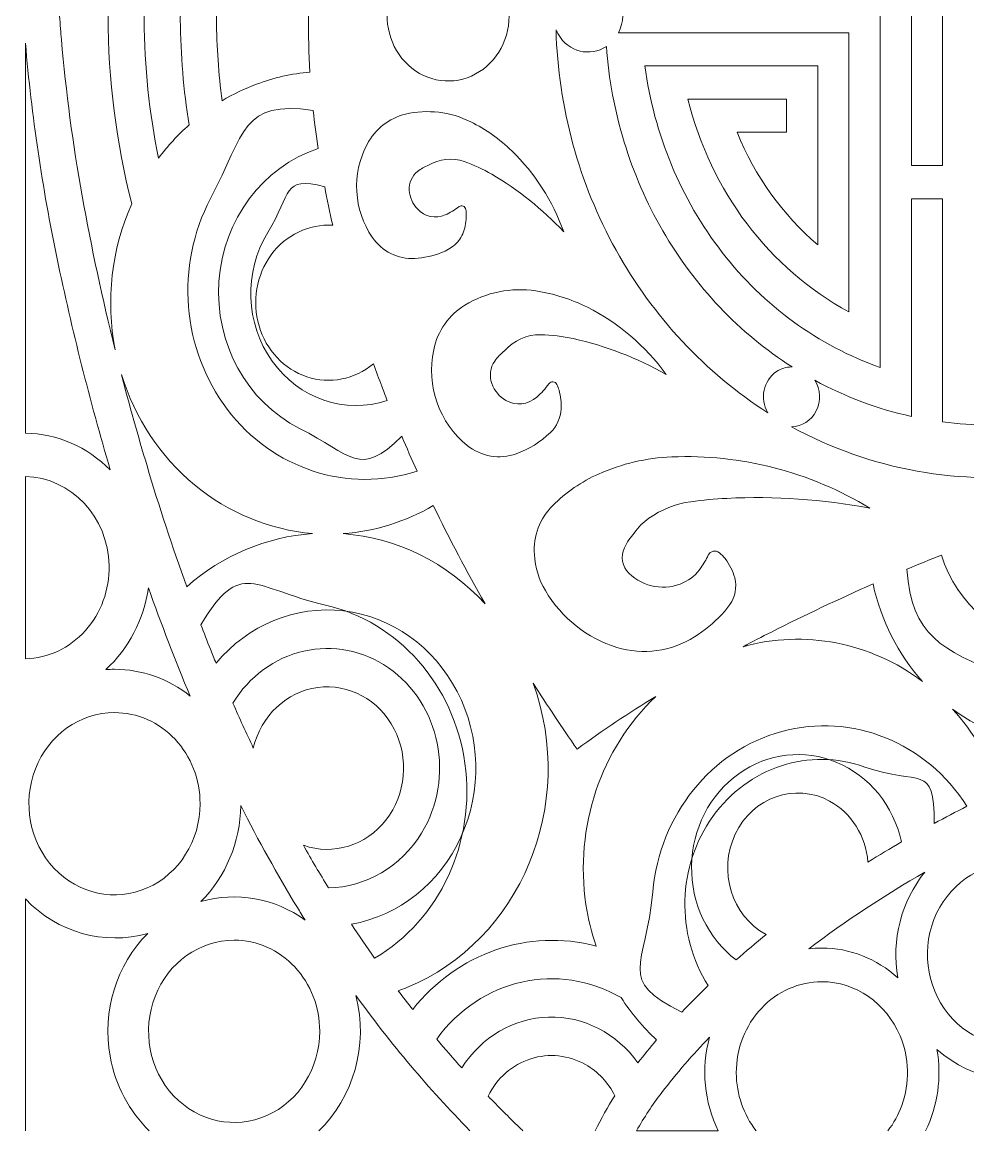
# Model space of a CAD drawing. Header units: millimetres. Extents: x -1202 to 1200, y -590 to 590.
# Drawn here: x -1202 to -701, y -590 to -3 of the extents above; entities that cross this region are included whole.
import ezdxf

# ---------------------------------------------------------------- set-up
doc = ezdxf.new("R2010")
doc.units = ezdxf.units.MM
doc.header["$MEASUREMENT"] = 0
doc.layers.add('Layer 1', color=7, linetype='Continuous')

msp = doc.modelspace()

# ---------------------------------------------------------------- linework, layer by layer
at = {"layer": 'Layer 1', "color": 250, "lineweight": 20}
for points, knots in [([(-885.6547, 8.7503), (-885.6547, 8.7503), (-764.2949, 8.7567), (-764.2949, 8.7567), (-764.2949, 8.7567), (-764.2949, 156.5149), (-764.2949, 156.5149), (-806.5064, 133.6916), (-837.5199, 92.6921), (-849.4735, 43.9091), (-849.4735, 43.9091), (-829.5051, 43.9027), (-829.5051, 43.9027), (-829.5051, 43.9027), (-797.2932, 43.9027), (-797.2932, 43.9027), (-797.2932, 43.9027), (-797.2932, 61.4758), (-797.2932, 61.4758), (-797.2932, 61.4758), (-823.5207, 61.4694), (-823.5207, 61.4694), (-814.0709, 84.7309), (-799.3999, 105.1735), (-780.8055, 120.9879), (-780.8055, 120.9879), (-780.7902, 26.3297), (-780.7902, 26.3297), (-780.7902, 26.3297), (-872.3043, 26.3488), (-872.3043, 26.3488), (-867.6709, 62.6947), (-853.4809, 96.9075), (-831.3829, 125.0384), (-809.3001, 153.1438), (-780.3703, 174.2276), (-747.7691, 185.9599), (-747.7691, 185.9599), (-747.7919, -0.0298), (-747.7919, -0.0298), (-747.7919, -0.0298), (-747.7919, -186.0196), (-747.7919, -186.0196), (-780.4925, -174.5032), (-809.468, -153.3813), (-831.3905, -125.0854), (-853.2901, -96.8212), (-867.4496, -62.6719), (-872.3043, -26.3894), (-872.3043, -26.3894), (-780.7902, -26.3894), (-780.7902, -26.3894), (-780.7902, -26.3894), (-780.7902, -121.0603), (-780.7902, -121.0603), (-799.3922, -105.2395), (-814.0632, -84.8033), (-823.513, -61.5418), (-823.513, -61.5418), (-797.2932, -61.5418), (-797.2932, -61.5418), (-797.2932, -61.5418), (-797.2932, -43.9688), (-797.2932, -43.9688), (-797.2932, -43.9688), (-829.5051, -43.9688), (-829.5051, -43.9688), (-829.5051, -43.9688), (-849.4811, -43.9688), (-849.4811, -43.9688), (-837.5199, -92.7581), (-806.5064, -133.7513), (-764.2872, -156.581), (-764.2872, -156.581), (-764.2949, -8.8164), (-764.2949, -8.8164), (-764.2949, -8.8164), (-886.2425, -8.8164), (-886.2425, -8.8164), (-883.4793, -3.3819), (-883.2656, 3.1191), (-885.6547, 8.7503)], [0, 0, 0, 0, 0.03703704, 0.03703704, 0.03703704, 0.07407407, 0.07407407, 0.07407407, 0.11111111, 0.11111111, 0.11111111, 0.14814815, 0.14814815, 0.14814815, 0.18518519, 0.18518519, 0.18518519, 0.22222222, 0.22222222, 0.22222222, 0.25925926, 0.25925926, 0.25925926, 0.2962963, 0.2962963, 0.2962963, 0.33333333, 0.33333333, 0.33333333, 0.37037037, 0.37037037, 0.37037037, 0.40740741, 0.40740741, 0.40740741, 0.44444444, 0.44444444, 0.44444444, 0.48148148, 0.48148148, 0.48148148, 0.51851852, 0.51851852, 0.51851852, 0.55555556, 0.55555556, 0.55555556, 0.59259259, 0.59259259, 0.59259259, 0.62962963, 0.62962963, 0.62962963, 0.66666667, 0.66666667, 0.66666667, 0.7037037, 0.7037037, 0.7037037, 0.74074074, 0.74074074, 0.74074074, 0.77777778, 0.77777778, 0.77777778, 0.81481481, 0.81481481, 0.81481481, 0.85185185, 0.85185185, 0.85185185, 0.88888889, 0.88888889, 0.88888889, 0.92592593, 0.92592593, 0.92592593, 0.96296296, 0.96296296, 0.96296296, 1, 1, 1, 1]), ([(-1143.5645, 98.7677), (-1154.4647, 122.9497), (-1157.6323, 150.2742), (-1152.5716, 176.5513), (-1159.2888, 149.6394), (-1165.1053, 122.4862), (-1170.0134, 95.1299), (-1174.9215, 67.7736), (-1178.5931, 40.1824), (-1180.9975, 12.4452), (-1181.1579, 10.4962), (-1181.3105, 8.5472), (-1181.4556, 6.5981), (-1181.6234, 4.3888), (-1181.7914, 2.1795), (-1181.9517, -0.0298), (-1181.7914, -2.2392), (-1181.6234, -4.4485), (-1181.4556, -6.6578), (-1181.3105, -8.5942), (-1181.1579, -10.5305), (-1181.0052, -12.4668), (-1178.6008, -40.2104), (-1174.9368, -67.8079), (-1170.0211, -95.1706), (-1165.1129, -122.5205), (-1159.2888, -149.68), (-1152.5792, -176.5983), (-1157.5867, -150.5307), (-1154.5181, -123.4347), (-1143.8163, -99.3861), (-1152.0296, -66.989), (-1156.2355, -33.5888), (-1156.3348, -0.0298), (-1156.1287, 33.3513), (-1151.8388, 66.561), (-1143.5645, 98.7677)], [0, 0, 0, 0, 0.08333333, 0.08333333, 0.08333333, 0.16666667, 0.16666667, 0.16666667, 0.25, 0.25, 0.25, 0.33333333, 0.33333333, 0.33333333, 0.41666667, 0.41666667, 0.41666667, 0.5, 0.5, 0.5, 0.58333333, 0.58333333, 0.58333333, 0.66666667, 0.66666667, 0.66666667, 0.75, 0.75, 0.75, 0.83333333, 0.83333333, 0.83333333, 0.91666667, 0.91666667, 0.91666667, 1, 1, 1, 1]), ([(-731.2891, -0.0298), (-731.2891, -0.0298), (-731.2891, 79.0552), (-731.2891, 79.0552), (-731.2891, 79.0552), (-714.7861, 79.0552), (-714.7861, 79.0552), (-714.7861, 79.0552), (-714.7861, -0.0298), (-714.7861, -0.0298), (-714.7861, -0.0298), (-714.7861, -79.1149), (-714.7861, -79.1149), (-714.7861, -79.1149), (-731.2891, -79.1149), (-731.2891, -79.1149), (-731.2891, -79.1149), (-731.2891, -0.0298), (-731.2891, -0.0298)], [0, 0, 0, 0, 0.16666667, 0.16666667, 0.16666667, 0.33333333, 0.33333333, 0.33333333, 0.5, 0.5, 0.5, 0.66666667, 0.66666667, 0.66666667, 0.83333333, 0.83333333, 0.83333333, 1, 1, 1, 1]), ([(-1113.3982, -57.6057), (-1119.3597, -62.8941), (-1124.8098, -68.811), (-1129.6568, -75.2612), (-1134.5192, -51.1935), (-1137.0458, -26.656), (-1137.206, -2.0424), (-1137.2366, 23.822), (-1134.626, 49.6165), (-1129.4202, 74.8778), (-1124.5731, 68.4783), (-1119.1384, 62.6122), (-1113.1921, 57.3619), (-1116.4667, 37.7827), (-1118.1001, 17.9305), (-1118.0773, -1.9598), (-1117.9551, -20.6121), (-1116.3903, -39.22), (-1113.3982, -57.5993)], [0, 0, 0, 0, 0.16666667, 0.16666667, 0.16666667, 0.33333333, 0.33333333, 0.33333333, 0.5, 0.5, 0.5, 0.66666667, 0.66666667, 0.66666667, 0.83333333, 0.83333333, 0.83333333, 1, 1, 1, 1]), ([(-1077.5834, 35.9669), (-1068.5074, 32.5958), (-1059.0728, 30.4436), (-1049.4933, 29.5675), (-1050.0962, 19.7144), (-1050.3253, 9.8423), (-1050.1802, -0.0298), (-1050.3253, -9.902), (-1050.0962, -19.7805), (-1049.4933, -29.6336), (-1059.1262, -30.516), (-1068.6143, -32.6809), (-1077.7359, -36.0838), (-1084.0257, -38.4264), (-1090.1169, -41.3532), (-1095.9335, -44.8195), (-1097.8494, -30.5922), (-1098.8569, -16.2506), (-1098.9561, -1.8773), (-1098.9714, 13.6959), (-1097.9028, 29.2501), (-1095.7579, 44.6582), (-1089.949, 41.2046), (-1083.8654, 38.2969), (-1077.5834, 35.9669)], [0, 0, 0, 0, 0.125, 0.125, 0.125, 0.25, 0.25, 0.25, 0.375, 0.375, 0.375, 0.5, 0.5, 0.5, 0.625, 0.625, 0.625, 0.75, 0.75, 0.75, 0.875, 0.875, 0.875, 1, 1, 1, 1]), ([(-976.3827, 34.3163), (-989.4278, 34.3163), (-1001.1905, 25.9488), (-1006.1826, 13.1118), (-1011.1747, 0.2812), (-1008.4115, -14.4921), (-999.1906, -24.3134), (-989.9696, -34.1411), (-976.0926, -37.0742), (-964.0398, -31.7604), (-951.9947, -26.4465), (-944.1325, -13.9207), (-944.1325, -0.0298), (-944.1325, 18.9399), (-958.5745, 34.3163), (-976.3827, 34.3163)], [0, 0, 0, 0, 0.2, 0.2, 0.2, 0.4, 0.4, 0.4, 0.6, 0.6, 0.6, 0.8, 0.8, 0.8, 1, 1, 1, 1]), ([(-794.3543, -185.7339), (-822.3071, -167.9197), (-845.8095, -143.179), (-862.8544, -113.6134), (-879.8917, -84.0668), (-890.1125, -50.6412), (-892.6773, -16.0792), (-901.318, -21.812), (-912.6839, -18.9996), (-918.0728, -9.7941), (-918.5308, -9.0068), (-918.943, -8.1815), (-919.2942, -7.3244), (-918.1415, -48.4065), (-907.2184, -88.4982), (-887.5478, -123.8601), (-867.9, -159.1903), (-840.3137, -188.7813), (-807.2773, -209.9667), (-811.6435, -202.5769), (-809.5596, -192.8127), (-802.621, -188.1591), (-800.2547, -186.572), (-797.5145, -185.7276), (-794.7131, -185.7276), (-794.5909, -185.7276), (-794.4764, -185.7276), (-794.3543, -185.7339)], [0, 0, 0, 0, 0.11111111, 0.11111111, 0.11111111, 0.22222222, 0.22222222, 0.22222222, 0.33333333, 0.33333333, 0.33333333, 0.44444444, 0.44444444, 0.44444444, 0.55555556, 0.55555556, 0.55555556, 0.66666667, 0.66666667, 0.66666667, 0.77777778, 0.77777778, 0.77777778, 0.88888889, 0.88888889, 0.88888889, 1, 1, 1, 1]), ([(-1155.121, -240.2434), (-1165.9907, -203.4657), (-1175.3719, -166.2055), (-1183.2341, -128.5644), (-1191.1038, -90.9106), (-1196.7218, -52.7553), (-1200.0499, -14.3397), (-1200.0499, -14.3397), (-1200.0499, -220.7975), (-1200.0499, -220.7975), (-1183.318, -221.0578), (-1167.2807, -227.9968), (-1155.121, -240.2434)], [0, 0, 0, 0, 0.25, 0.25, 0.25, 0.5, 0.5, 0.5, 0.75, 0.75, 0.75, 1, 1, 1, 1]), ([(-1047.7682, -49.9175), (-1047.0276, -56.6724), (-1046.1498, -63.4083), (-1045.1423, -70.1252), (-1074.6064, -79.8323), (-1095.4525, -107.8044), (-1097.6509, -140.5634), (-1099.8416, -173.3287), (-1082.9341, -204.164), (-1055.0578, -218.2263), (-1027.189, -232.2949), (-1023.3344, -244.8969), (-1000.9157, -222.3402), (-998.2822, -228.5555), (-995.5801, -234.7264), (-992.7939, -240.8592), (-1029.4104, -252.8137), (-1069.1792, -239.8561), (-1093.2389, -208.1193), (-1117.2987, -176.3887), (-1120.8177, -132.2593), (-1102.1316, -96.6625), (-1083.438, -61.0593), (-1085.7508, -44.7116), (-1047.7682, -49.9175)], [0, 0, 0, 0, 0.125, 0.125, 0.125, 0.25, 0.25, 0.25, 0.375, 0.375, 0.375, 0.5, 0.5, 0.5, 0.625, 0.625, 0.625, 0.75, 0.75, 0.75, 0.875, 0.875, 0.875, 1, 1, 1, 1]), ([(-915.2257, -114.2102), (-921.0803, -97.8497), (-930.4691, -83.1843), (-942.6288, -71.3949), (-949.1322, -65.1352), (-956.483, -59.942), (-964.4291, -55.9995), (-975.2147, -50.6412), (-987.3591, -49.2191), (-998.9845, -51.9554), (-1007.5871, -53.9806), (-1014.9683, -59.8087), (-1019.2963, -67.9857), (-1027.5097, -83.5018), (-1026.4258, -102.7001), (-1016.5256, -117.0607), (-1011.3044, -124.6283), (-1002.8393, -128.8565), (-994.0458, -128.2978), (-989.1911, -127.9931), (-984.4127, -126.9392), (-979.8405, -125.1806), (-977.3444, -124.2156), (-975.0011, -122.8316), (-972.9172, -121.0794), (-970.7952, -119.3081), (-969.1846, -116.9464), (-968.2534, -114.2546), (-967.2687, -111.4231), (-966.7725, -108.4329), (-966.7801, -105.4173), (-966.7801, -104.4142), (-966.8641, -103.4175), (-967.0168, -102.4271), (-967.1389, -101.6018), (-967.6655, -100.8971), (-968.3907, -100.5796), (-969.1235, -100.2622), (-969.9555, -100.3701), (-970.5891, -100.8653), (-972.8561, -102.6175), (-975.3064, -104.0904), (-977.894, -105.2332), (-982.9548, -107.4806), (-988.7866, -106.2553), (-992.6642, -102.1287), (-995.1602, -99.4686), (-996.6717, -95.9388), (-996.9236, -92.1867), (-997.1755, -88.3077), (-995.5343, -84.5684), (-992.5878, -82.2828), (-990.8094, -80.9052), (-988.8552, -79.8069), (-986.7867, -79.0133), (-981.016, -75.566), (-974.1538, -74.8486), (-967.8716, -77.0325), (-962.8414, -78.7784), (-957.9791, -81.0195), (-953.3458, -83.724), (-939.3388, -91.9074), (-926.5074, -102.1731), (-915.2257, -114.2102)], [0, 0, 0, 0, 0.04761905, 0.04761905, 0.04761905, 0.0952381, 0.0952381, 0.0952381, 0.14285714, 0.14285714, 0.14285714, 0.19047619, 0.19047619, 0.19047619, 0.23809524, 0.23809524, 0.23809524, 0.28571429, 0.28571429, 0.28571429, 0.33333333, 0.33333333, 0.33333333, 0.38095238, 0.38095238, 0.38095238, 0.42857143, 0.42857143, 0.42857143, 0.47619048, 0.47619048, 0.47619048, 0.52380952, 0.52380952, 0.52380952, 0.57142857, 0.57142857, 0.57142857, 0.61904762, 0.61904762, 0.61904762, 0.66666667, 0.66666667, 0.66666667, 0.71428571, 0.71428571, 0.71428571, 0.76190476, 0.76190476, 0.76190476, 0.80952381, 0.80952381, 0.80952381, 0.85714286, 0.85714286, 0.85714286, 0.9047619, 0.9047619, 0.9047619, 0.95238095, 0.95238095, 0.95238095, 1, 1, 1, 1]), ([(-1008.5946, -203.4784), (-1030.9828, -210.9063), (-1055.3555, -202.5896), (-1069.515, -182.6739), (-1083.6746, -162.7582), (-1084.5905, -135.5289), (-1071.7974, -114.5847), (-1059.0118, -93.6469), (-1064.5382, -84.6128), (-1041.7073, -90.3202), (-1040.4098, -97.145), (-1038.9899, -103.9508), (-1037.4481, -110.7184), (-1050.081, -109.9502), (-1062.2712, -115.8354), (-1070.057, -126.463), (-1077.8352, -137.097), (-1080.2244, -151.1212), (-1076.4384, -163.9835), (-1072.6599, -176.8458), (-1063.1871, -186.9148), (-1051.0962, -190.9208), (-1039.0052, -194.9204), (-1025.8457, -192.3556), (-1015.8767, -184.0452), (-1014.4493, -188.0322), (-1012.9837, -192.0128), (-1011.48, -195.9743), (-1010.5335, -198.482), (-1009.5717, -200.9834), (-1008.5946, -203.4784)], [0, 0, 0, 0, 0.1, 0.1, 0.1, 0.2, 0.2, 0.2, 0.3, 0.3, 0.3, 0.4, 0.4, 0.4, 0.5, 0.5, 0.5, 0.6, 0.6, 0.6, 0.7, 0.7, 0.7, 0.8, 0.8, 0.8, 0.9, 0.9, 0.9, 1, 1, 1, 1]), ([(-606.3264, -197.2123), (-619.9286, -203.7577), (-634.1645, -208.6906), (-648.7744, -211.9221), (-648.7744, -211.9221), (-648.7744, -96.6879), (-648.7744, -96.6879), (-648.7744, -96.6879), (-665.2773, -96.6879), (-665.2773, -96.6879), (-665.2773, -96.6879), (-665.2773, -214.8171), (-665.2773, -214.8171), (-673.4906, -215.89), (-681.7573, -216.4296), (-690.0318, -216.4296), (-698.3061, -216.4296), (-706.5729, -215.89), (-714.7861, -214.8171), (-714.7861, -214.8171), (-714.7861, -96.6879), (-714.7861, -96.6879), (-714.7861, -96.6879), (-731.2891, -96.6879), (-731.2891, -96.6879), (-731.2891, -96.6879), (-731.2891, -211.9221), (-731.2891, -211.9221), (-749.0285, -208.005), (-766.1956, -201.5802), (-782.3321, -192.8127), (-779.317, -197.6757), (-779.0498, -203.9038), (-781.6375, -209.0335), (-784.2327, -214.1632), (-789.2553, -217.3629), (-794.7283, -217.3565), (-752.6543, -240.345), (-704.9393, -248.922), (-658.1097, -241.9131), (-647.7821, -239.9704), (-637.5841, -237.3293), (-627.5771, -233.9963), (-617.2494, -230.5427), (-607.1431, -226.3843), (-597.3192, -221.5403), (-602.1205, -220.3912), (-606.0668, -216.7851), (-607.8682, -211.9157), (-609.6697, -207.0463), (-609.0971, -201.5421), (-606.3264, -197.2123)], [0, 0, 0, 0, 0.05882353, 0.05882353, 0.05882353, 0.11764706, 0.11764706, 0.11764706, 0.17647059, 0.17647059, 0.17647059, 0.23529412, 0.23529412, 0.23529412, 0.29411765, 0.29411765, 0.29411765, 0.35294118, 0.35294118, 0.35294118, 0.41176471, 0.41176471, 0.41176471, 0.47058824, 0.47058824, 0.47058824, 0.52941176, 0.52941176, 0.52941176, 0.58823529, 0.58823529, 0.58823529, 0.64705882, 0.64705882, 0.64705882, 0.70588235, 0.70588235, 0.70588235, 0.76470588, 0.76470588, 0.76470588, 0.82352941, 0.82352941, 0.82352941, 0.88235294, 0.88235294, 0.88235294, 0.94117647, 0.94117647, 0.94117647, 1, 1, 1, 1]), ([(-861.0225, -189.7082), (-872.0829, -174.554), (-886.3341, -162.3773), (-902.6233, -154.1622), (-911.3023, -149.8324), (-920.5383, -146.9057), (-930.0264, -145.4709), (-942.9723, -143.5091), (-956.1624, -146.1629), (-967.5434, -153.013), (-975.9551, -158.0729), (-981.9472, -166.7007), (-984.0235, -176.7443), (-987.9622, -195.8092), (-981.0541, -215.5662), (-966.3603, -227.2477), (-958.895, -233.1773), (-949.1704, -234.8343), (-940.3388, -231.6918), (-933.6445, -229.3047), (-927.4846, -225.4637), (-922.2482, -220.4166), (-918.882, -217.1788), (-916.8515, -212.6585), (-916.592, -207.8399), (-916.4164, -204.5386), (-916.7981, -201.231), (-917.7141, -198.0694), (-918.0118, -197.0409), (-918.3781, -196.0378), (-918.8132, -195.0601), (-919.1873, -194.2157), (-919.9506, -193.6444), (-920.8285, -193.5491), (-921.6986, -193.4602), (-922.5536, -193.8539), (-923.0802, -194.603), (-924.9198, -197.2059), (-927.0419, -199.5803), (-929.3928, -201.6563), (-934.0262, -205.7512), (-940.5221, -206.4623), (-945.8347, -203.453), (-949.2544, -201.5167), (-951.9031, -198.3296), (-953.2847, -194.4824), (-954.7197, -190.5018), (-954.1243, -186.0196), (-951.7199, -182.6168), (-950.2696, -180.5725), (-948.5521, -178.7504), (-946.6209, -177.2204), (-941.606, -171.6336), (-934.6216, -168.5355), (-927.37, -168.6878), (-921.5841, -168.8021), (-915.8134, -169.4941), (-910.1496, -170.7512), (-893.0131, -174.5476), (-876.4644, -180.9344), (-861.0225, -189.7082)], [0, 0, 0, 0, 0.05, 0.05, 0.05, 0.1, 0.1, 0.1, 0.15, 0.15, 0.15, 0.2, 0.2, 0.2, 0.25, 0.25, 0.25, 0.3, 0.3, 0.3, 0.35, 0.35, 0.35, 0.4, 0.4, 0.4, 0.45, 0.45, 0.45, 0.5, 0.5, 0.5, 0.55, 0.55, 0.55, 0.6, 0.6, 0.6, 0.65, 0.65, 0.65, 0.7, 0.7, 0.7, 0.75, 0.75, 0.75, 0.8, 0.8, 0.8, 0.85, 0.85, 0.85, 0.9, 0.9, 0.9, 0.95, 0.95, 0.95, 1, 1, 1, 1]), ([(-1114.6805, -302.0601), (-1122.2908, -280.9826), (-1129.2981, -259.6702), (-1135.687, -238.142), (-1140.4959, -222.099), (-1145.0147, -205.9607), (-1149.2283, -189.7336), (-1142.0989, -212.8426), (-1128.6493, -233.1583), (-1110.6044, -248.0713), (-1092.5824, -262.9715), (-1070.866, -271.9485), (-1048.1192, -273.9039), (-1072.5302, -275.637), (-1095.8113, -285.4774), (-1114.6882, -302.0474)], [0, 0, 0, 0, 0.2, 0.2, 0.2, 0.4, 0.4, 0.4, 0.6, 0.6, 0.6, 0.8, 0.8, 0.8, 1, 1, 1, 1]), ([(-753.1963, -260.4448), (-785.1335, -241.2274), (-821.4521, -231.8378), (-858.0989, -233.3234), (-871.4113, -233.8566), (-884.525, -236.9357), (-896.8144, -242.3956), (-905.8063, -246.3889), (-914.0425, -252.0772), (-921.1414, -259.1814), (-927.7975, -265.8347), (-931.324, -275.3006), (-930.7668, -285.0076), (-930.3852, -291.8007), (-928.3777, -298.3779), (-924.9427, -304.1234), (-916.2103, -318.7189), (-902.7531, -329.4037), (-887.1279, -334.1461), (-873.2584, -338.3616), (-858.3738, -336.3301), (-845.9545, -328.5276), (-840.7716, -325.2771), (-835.9856, -321.3536), (-831.7111, -316.8524), (-830.131, -315.1891), (-828.6578, -313.4051), (-827.3144, -311.5132), (-824.4596, -307.4882), (-823.513, -302.2823), (-824.7649, -297.4129), (-825.7266, -293.6545), (-827.4517, -290.1627), (-829.8257, -287.1916), (-830.7417, -286.0425), (-831.7722, -284.9886), (-832.8866, -284.0553), (-833.8026, -283.2935), (-834.9934, -283.0015), (-836.1231, -283.2618), (-837.2604, -283.5221), (-838.2298, -284.3093), (-838.7718, -285.4076), (-839.8863, -287.6931), (-841.1685, -289.8897), (-842.5959, -291.9785), (-844.947, -295.4194), (-848.1148, -298.1366), (-851.7788, -299.8508), (-861.511, -304.4027), (-872.8387, -302.4537), (-880.7237, -294.8734), (-884.2731, -291.4642), (-885.2578, -285.9599), (-883.1434, -281.4016), (-881.8076, -278.5257), (-880.0214, -275.9037), (-877.8689, -273.6563), (-875.8003, -270.5391), (-873.1973, -267.8663), (-870.19, -265.784), (-863.488, -261.1368), (-855.893, -258.1529), (-847.9545, -257.0482), (-841.6495, -256.1785), (-835.3139, -255.5817), (-828.9632, -255.2706), (-803.6058, -254.0326), (-778.2025, -255.7658), (-753.2039, -260.4448)], [0, 0, 0, 0, 0.04347826, 0.04347826, 0.04347826, 0.08695652, 0.08695652, 0.08695652, 0.13043478, 0.13043478, 0.13043478, 0.17391304, 0.17391304, 0.17391304, 0.2173913, 0.2173913, 0.2173913, 0.26086957, 0.26086957, 0.26086957, 0.30434783, 0.30434783, 0.30434783, 0.34782609, 0.34782609, 0.34782609, 0.39130435, 0.39130435, 0.39130435, 0.43478261, 0.43478261, 0.43478261, 0.47826087, 0.47826087, 0.47826087, 0.52173913, 0.52173913, 0.52173913, 0.56521739, 0.56521739, 0.56521739, 0.60869565, 0.60869565, 0.60869565, 0.65217391, 0.65217391, 0.65217391, 0.69565217, 0.69565217, 0.69565217, 0.73913043, 0.73913043, 0.73913043, 0.7826087, 0.7826087, 0.7826087, 0.82608696, 0.82608696, 0.82608696, 0.86956522, 0.86956522, 0.86956522, 0.91304348, 0.91304348, 0.91304348, 0.95652174, 0.95652174, 0.95652174, 1, 1, 1, 1]), ([(-571.9618, -234.828), (-561.3898, -268.2599), (-569.9543, -305.1836), (-593.9224, -329.5307), (-617.8905, -353.8777), (-652.9345, -361.2421), (-683.7878, -348.4115), (-714.6487, -335.5873), (-731.4569, -328.0006), (-733.6019, -292.7974), (-727.5564, -290.2453), (-721.4957, -287.7312), (-715.412, -285.2616), (-707.0308, -311.8687), (-684.5435, -330.5845), (-658.2777, -332.8193), (-632.0043, -335.054), (-607.0133, -320.3823), (-594.7697, -295.5337), (-582.5261, -270.6788), (-573.9999, -262.4319), (-590.6554, -240.6814), (-584.4267, -238.707), (-578.1981, -236.7516), (-571.9618, -234.828)], [0, 0, 0, 0, 0.125, 0.125, 0.125, 0.25, 0.25, 0.25, 0.375, 0.375, 0.375, 0.5, 0.5, 0.5, 0.625, 0.625, 0.625, 0.75, 0.75, 0.75, 0.875, 0.875, 0.875, 1, 1, 1, 1]), ([(-1200.0499, -243.7097), (-1200.0499, -243.7097), (-1200.0499, -340.1456), (-1200.0499, -340.1456), (-1188.0429, -339.8662), (-1176.6238, -334.5207), (-1168.3188, -325.2834), (-1160.0139, -316.0461), (-1155.4951, -303.6726), (-1155.7547, -290.8865), (-1156.3118, -265.0856), (-1175.8146, -244.3065), (-1200.0499, -243.7097)], [0, 0, 0, 0, 0.25, 0.25, 0.25, 0.5, 0.5, 0.5, 0.75, 0.75, 0.75, 1, 1, 1, 1]), ([(-984.2372, -259.0988), (-998.9158, -267.6822), (-1015.1745, -272.7548), (-1031.8759, -273.961), (-1003.4651, -276.164), (-976.7872, -289.3374), (-956.8646, -311.018), (-966.5358, -294.0418), (-975.6651, -276.729), (-984.2372, -259.0988)], [0, 0, 0, 0, 0.33333333, 0.33333333, 0.33333333, 0.66666667, 0.66666667, 0.66666667, 1, 1, 1, 1]), ([(-1015.266, -498.6648), (-980.7336, -478.2603), (-961.6964, -437.1909), (-967.4977, -395.5883), (-973.2988, -353.9856), (-1002.7171, -320.5727), (-1041.3257, -311.7418), (-1079.942, -302.9045), (-1085.873, -286.7662), (-1107.2076, -322.1535), (-1105.5513, -326.4897), (-1103.872, -330.8067), (-1102.1621, -335.1175), (-1101.1774, -337.5998), (-1100.1852, -340.0758), (-1099.1776, -342.5517), (-1082.2472, -322.2043), (-1057.0882, -311.8814), (-1031.7079, -314.8717), (-1006.3352, -317.8619), (-983.9014, -333.7906), (-971.5585, -357.5917), (-959.208, -381.3864), (-958.4829, -410.0886), (-969.612, -434.5562), (-980.7411, -459.0239), (-1002.3278, -476.216), (-1027.5173, -480.6601), (-1023.5252, -486.7294), (-1019.4415, -492.7352), (-1015.266, -498.6712)], [0, 0, 0, 0, 0.1, 0.1, 0.1, 0.2, 0.2, 0.2, 0.3, 0.3, 0.3, 0.4, 0.4, 0.4, 0.5, 0.5, 0.5, 0.6, 0.6, 0.6, 0.7, 0.7, 0.7, 0.8, 0.8, 0.8, 0.9, 0.9, 0.9, 1, 1, 1, 1]), ([(-1134.9772, -302.5616), (-1128.1378, -321.9186), (-1120.7641, -341.0598), (-1112.8639, -359.9533), (-1124.4204, -350.7351), (-1138.4655, -345.7514), (-1152.9074, -345.7514), (-1154.4494, -345.7514), (-1155.9913, -345.8086), (-1157.5332, -345.9229), (-1145.3735, -334.8127), (-1137.3663, -319.43), (-1134.9772, -302.5616)], [0, 0, 0, 0, 0.25, 0.25, 0.25, 0.5, 0.5, 0.5, 0.75, 0.75, 0.75, 1, 1, 1, 1]), ([(-751.5857, -300.5809), (-769.7068, -308.5928), (-787.6371, -317.0746), (-805.3614, -326.0326), (-810.3688, -328.572), (-815.3684, -331.1559), (-820.3377, -333.7843), (-787.7211, -324.712), (-752.9978, -331.4353), (-725.4649, -352.1572), (-738.3192, -337.7395), (-747.334, -319.9379), (-751.5857, -300.5809)], [0, 0, 0, 0, 0.25, 0.25, 0.25, 0.5, 0.5, 0.5, 0.75, 0.75, 0.75, 1, 1, 1, 1]), ([(-1052.9358, -438.9114), (-1037.1885, -444.4157), (-1019.8765, -439.1082), (-1009.2816, -425.5285), (-998.6868, -411.9551), (-996.9617, -392.8584), (-1004.9231, -377.374), (-1012.8921, -361.8833), (-1028.9447, -353.154), (-1045.4018, -355.376), (-1061.8589, -357.5917), (-1075.3696, -370.308), (-1079.4535, -387.4239), (-1083.1784, -379.5643), (-1086.7889, -371.6348), (-1090.2772, -363.6546), (-1081.7052, -349.5479), (-1068.225, -339.6504), (-1052.7984, -336.1332), (-1037.3717, -332.6225), (-1021.2658, -335.7777), (-1008.0222, -344.9134), (-980.4511, -363.9276), (-972.5813, -403.1495), (-990.4353, -432.512), (-1001.3508, -450.2564), (-1019.8154, -461.0872), (-1039.7303, -461.4173), (-1044.2644, -454.0021), (-1048.6688, -446.498), (-1052.9434, -438.905)], [0, 0, 0, 0, 0.1, 0.1, 0.1, 0.2, 0.2, 0.2, 0.3, 0.3, 0.3, 0.4, 0.4, 0.4, 0.5, 0.5, 0.5, 0.6, 0.6, 0.6, 0.7, 0.7, 0.7, 0.8, 0.8, 0.8, 0.9, 0.9, 0.9, 1, 1, 1, 1]), ([(-898.0968, -492.2336), (-900.5395, -485.1041), (-902.3409, -477.7524), (-903.4858, -470.2673), (-909.5389, -429.2424), (-895.6313, -387.7477), (-866.5489, -360.0867), (-880.739, -368.8287), (-894.6237, -378.1295), (-908.1726, -387.9699), (-916.1187, -376.5297), (-923.8511, -364.9243), (-931.3775, -353.1667), (-908.0887, -417.2752), (-938.0107, -489.3513), (-998.2059, -514.1555), (-999.7096, -514.7713), (-1001.221, -515.3554), (-1002.74, -515.9077), (-1000.2364, -519.2408), (-997.7021, -522.542), (-995.1374, -525.8179), (-971.4516, -495.8397), (-933.82, -482.8059), (-898.1045, -492.2209)], [0, 0, 0, 0, 0.125, 0.125, 0.125, 0.25, 0.25, 0.25, 0.375, 0.375, 0.375, 0.5, 0.5, 0.5, 0.625, 0.625, 0.625, 0.75, 0.75, 0.75, 0.875, 0.875, 0.875, 1, 1, 1, 1]), ([(-1152.9074, -368.6637), (-1171.2271, -368.6637), (-1187.7377, -380.415), (-1194.7448, -398.4325), (-1201.7522, -416.4563), (-1197.8821, -437.1973), (-1184.9286, -450.9929), (-1171.9751, -464.7821), (-1152.503, -468.9087), (-1135.5801, -461.4427), (-1118.6574, -453.9831), (-1107.6199, -436.3973), (-1107.6199, -416.888), (-1107.6199, -404.1018), (-1112.3906, -391.8299), (-1120.8863, -382.7894), (-1129.382, -373.7426), (-1140.9004, -368.6637), (-1152.9074, -368.6637)], [0, 0, 0, 0, 0.16666667, 0.16666667, 0.16666667, 0.33333333, 0.33333333, 0.33333333, 0.5, 0.5, 0.5, 0.66666667, 0.66666667, 0.66666667, 0.83333333, 0.83333333, 0.83333333, 1, 1, 1, 1]), ([(-701.8631, -418.2466), (-723.4422, -384.3639), (-762.6614, -368.5367), (-799.9037, -378.6691), (-837.1536, -388.8079), (-864.4269, -422.7287), (-868.0984, -463.4806), (-871.7699, -504.2326), (-887.5478, -509.7749), (-852.7939, -527.2654), (-848.2292, -522.4595), (-843.5654, -517.7615), (-838.8023, -513.1778), (-856.0914, -485.8659), (-855.0991, -449.8565), (-836.3368, -423.6747), (-817.582, -397.4865), (-785.2327, -386.9541), (-755.929, -397.4929), (-726.6251, -408.0316), (-719.2133, -394.3947), (-719.1981, -427.3315), (-713.4656, -424.2143), (-707.6873, -421.186), (-701.8708, -418.2466)], [0, 0, 0, 0, 0.125, 0.125, 0.125, 0.25, 0.25, 0.25, 0.375, 0.375, 0.375, 0.5, 0.5, 0.5, 0.625, 0.625, 0.625, 0.75, 0.75, 0.75, 0.875, 0.875, 0.875, 1, 1, 1, 1]), ([(-684.4213, -409.6759), (-689.8561, -393.671), (-698.39, -379.0691), (-709.4811, -366.8162), (-685.3297, -384.7448), (-655.2321, -391.1125), (-626.4779, -384.3766), (-627.8137, -384.9099), (-629.1495, -385.4431), (-630.493, -385.9828), (-648.6904, -393.2901), (-666.6819, -401.1941), (-684.4289, -409.6759)], [0, 0, 0, 0, 0.25, 0.25, 0.25, 0.5, 0.5, 0.5, 0.75, 0.75, 0.75, 1, 1, 1, 1]), ([(-736.5254, -437.0893), (-740.7542, -417.9418), (-753.5321, -402.2226), (-770.722, -395.0296), (-787.912, -387.8302), (-807.3231, -390.0777), (-822.6582, -401.0291), (-838.0009, -411.9868), (-847.3133, -430.2582), (-847.5805, -449.9263), (-847.8553, -469.5944), (-839.0465, -488.1515), (-824.0168, -499.579), (-818.7881, -494.9762), (-813.483, -490.4878), (-808.0941, -486.1135), (-826.3984, -476.2478), (-833.7339, -452.4404), (-824.4672, -432.9437), (-815.2081, -413.447), (-792.8505, -405.6382), (-774.5387, -415.504), (-762.9897, -421.8145), (-755.3183, -434.0356), (-754.2649, -447.8185), (-748.4026, -444.149), (-742.4946, -440.5684), (-736.5331, -437.0957)], [0, 0, 0, 0, 0.11111111, 0.11111111, 0.11111111, 0.22222222, 0.22222222, 0.22222222, 0.33333333, 0.33333333, 0.33333333, 0.44444444, 0.44444444, 0.44444444, 0.55555556, 0.55555556, 0.55555556, 0.66666667, 0.66666667, 0.66666667, 0.77777778, 0.77777778, 0.77777778, 0.88888889, 0.88888889, 0.88888889, 1, 1, 1, 1]), ([(-1107.1465, -468.7183), (-1088.3155, -463.2521), (-1068.1792, -466.8391), (-1052.035, -478.5269), (-1053.409, -476.3239), (-1054.7754, -474.1083), (-1056.1264, -471.8926), (-1066.7976, -454.3386), (-1076.797, -436.3338), (-1086.1096, -417.9291), (-1086.392, -437.1909), (-1093.9793, -455.5131), (-1107.1465, -468.7183)], [0, 0, 0, 0, 0.25, 0.25, 0.25, 0.5, 0.5, 0.5, 0.75, 0.75, 0.75, 1, 1, 1, 1]), ([(-677.4904, -448.409), (-695.8101, -448.409), (-712.3206, -460.1603), (-719.3278, -478.1841), (-726.3427, -496.2015), (-722.465, -516.9425), (-709.5192, -530.7381), (-696.5657, -544.5337), (-677.0859, -548.654), (-660.1631, -541.1944), (-643.2404, -533.7283), (-632.2104, -516.1426), (-632.2104, -496.6396), (-632.2104, -483.8471), (-636.9812, -471.5815), (-645.4768, -462.5347), (-653.9649, -453.4942), (-665.4834, -448.409), (-677.4981, -448.409)], [0, 0, 0, 0, 0.16666667, 0.16666667, 0.16666667, 0.33333333, 0.33333333, 0.33333333, 0.5, 0.5, 0.5, 0.66666667, 0.66666667, 0.66666667, 0.83333333, 0.83333333, 0.83333333, 1, 1, 1, 1]), ([(-738.4107, -509.0575), (-741.9373, -489.0593), (-736.6704, -468.4389), (-724.1215, -453.0943), (-745.3647, -465.271), (-765.8826, -478.8253), (-785.5609, -493.6811), (-783.2634, -493.4081), (-780.9581, -493.2685), (-778.6452, -493.2685), (-763.898, -493.2685), (-749.6315, -498.868), (-738.4107, -509.0575)], [0, 0, 0, 0, 0.25, 0.25, 0.25, 0.5, 0.5, 0.5, 0.75, 0.75, 0.75, 1, 1, 1, 1]), ([(-1200.0499, -467.2962), (-1183.028, -485.1295), (-1158.4262, -492.0622), (-1135.3512, -485.5295), (-1151.9762, -502.1693), (-1159.472, -526.6941), (-1155.2356, -550.5713), (-1152.4976, -565.9989), (-1145.1002, -579.773), (-1134.4946, -590.0266)], [0, 0, 0, 0, 0.33333333, 0.33333333, 0.33333333, 0.66666667, 0.66666667, 0.66666667, 1, 1, 1, 1]), ([(-1089.5903, -489.1291), (-1107.9099, -489.1291), (-1124.4204, -500.8805), (-1131.4278, -518.8979), (-1138.4349, -536.9217), (-1134.565, -557.6627), (-1121.6114, -571.452), (-1108.6656, -585.2476), (-1089.1857, -589.3742), (-1072.2629, -581.9082), (-1055.3402, -574.4485), (-1044.3103, -556.8628), (-1044.3103, -537.3534), (-1044.3103, -524.5673), (-1049.081, -512.3017), (-1057.5691, -503.2549), (-1066.0649, -494.2081), (-1077.5834, -489.1291), (-1089.5903, -489.1291)], [0, 0, 0, 0, 0.16666667, 0.16666667, 0.16666667, 0.33333333, 0.33333333, 0.33333333, 0.5, 0.5, 0.5, 0.66666667, 0.66666667, 0.66666667, 0.83333333, 0.83333333, 0.83333333, 1, 1, 1, 1]), ([(-723.7857, -590.0266), (-717.3443, -576.9192), (-715.1186, -561.7432), (-717.7325, -546.9018), (-698.8633, -564.0241), (-672.2311, -567.5476), (-650.0109, -555.847), (-627.7832, -544.1465), (-614.2419, -519.4757), (-615.5624, -493.1097), (-606.1965, -504.7532), (-593.3117, -512.5556), (-579.1293, -515.1903), (-606.3131, -529.6094), (-623.6831, -558.4041), (-625.2483, -590.0266)], [0, 0, 0, 0, 0.2, 0.2, 0.2, 0.4, 0.4, 0.4, 0.6, 0.6, 0.6, 0.8, 0.8, 0.8, 1, 1, 1, 1]), ([(-875.9911, -554.0503), (-887.1279, -538.3184), (-904.7301, -529.297), (-923.2252, -529.8303), (-941.7127, -530.3636), (-958.8264, -540.3817), (-969.1617, -556.7295), (-973.6653, -551.7267), (-978.0848, -546.6351), (-982.4281, -541.4737), (-959.4141, -509.5908), (-918.0423, -500.271), (-884.8762, -519.5074), (-879.5176, -527.7797), (-873.2203, -535.3092), (-866.1138, -541.9244), (-869.5182, -545.8606), (-872.8157, -549.911), (-875.9911, -554.0567)], [0, 0, 0, 0, 0.16666667, 0.16666667, 0.16666667, 0.33333333, 0.33333333, 0.33333333, 0.5, 0.5, 0.5, 0.66666667, 0.66666667, 0.66666667, 0.83333333, 0.83333333, 0.83333333, 1, 1, 1, 1]), ([(-743.7277, -590.0266), (-740.6465, -586.0533), (-738.1537, -581.5442), (-736.3804, -576.6452), (-732.0676, -564.7097), (-732.3806, -551.4347), (-737.2582, -539.7469), (-744.6242, -522.4087), (-760.7836, -511.2224), (-778.6452, -511.0891), (-790.6522, -511.0891), (-802.1783, -516.1744), (-810.6665, -525.2148), (-819.1621, -534.2616), (-823.9329, -546.5272), (-823.9329, -559.3197), (-823.8548, -570.7582), (-820.0238, -581.5413), (-813.4435, -590.0266)], [0, 0, 0, 0, 0.16666667, 0.16666667, 0.16666667, 0.33333333, 0.33333333, 0.33333333, 0.5, 0.5, 0.5, 0.66666667, 0.66666667, 0.66666667, 0.83333333, 0.83333333, 0.83333333, 1, 1, 1, 1]), ([(-833.4751, -590.0266), (-833.4751, -590.0266), (-876.7308, -590.0266), (-876.7308, -590.0266), (-872.7471, -582.9482), (-868.2763, -576.1862), (-863.3506, -569.795), (-855.4351, -559.5102), (-846.9928, -549.6952), (-838.0618, -540.3944), (-842.6713, -557.144), (-840.8816, -574.9172), (-833.4751, -590.0266)], [0, 0, 0, 0, 0.25, 0.25, 0.25, 0.5, 0.5, 0.5, 0.75, 0.75, 0.75, 1, 1, 1, 1]), ([(-936.7804, -590.0266), (-937.4585, -589.3858), (-938.1333, -588.7409), (-938.8045, -588.0918), (-944.3844, -582.7018), (-949.8803, -577.2038), (-955.277, -571.6107), (-950.5062, -562.1195), (-942.3922, -555.0344), (-932.7133, -551.9172), (-923.0421, -548.8), (-912.5922, -549.8983), (-903.6843, -554.9836), (-897.1121, -558.7293), (-891.7231, -564.4431), (-888.1737, -571.4202), (-891.9837, -577.4018), (-895.4608, -583.6142), (-898.5926, -590.0266)], [0, 0, 0, 0, 0.16666667, 0.16666667, 0.16666667, 0.33333333, 0.33333333, 0.33333333, 0.5, 0.5, 0.5, 0.66666667, 0.66666667, 0.66666667, 0.83333333, 0.83333333, 0.83333333, 1, 1, 1, 1])]:
    msp.add_open_spline(points, degree=3, knots=knots, dxfattribs=at)
for points in [[(-1200.0499, -590.0266), (-1200.0499, -590.0266), (-1200.0499, -467.2962), (-1200.0499, -467.2962)], [(-1044.7699, -590.0266), (-1026.6057, -572.4263), (-1018.406, -544.9642), (-1025.1968, -518.4281)], [(-1025.1968, -518.4281), (-1006.7746, -543.8717), (-986.5978, -567.8032), (-964.8332, -590.0266)]]:
    msp.add_open_spline(points, degree=3, dxfattribs=at)

doc.saveas('drawing.dxf')
